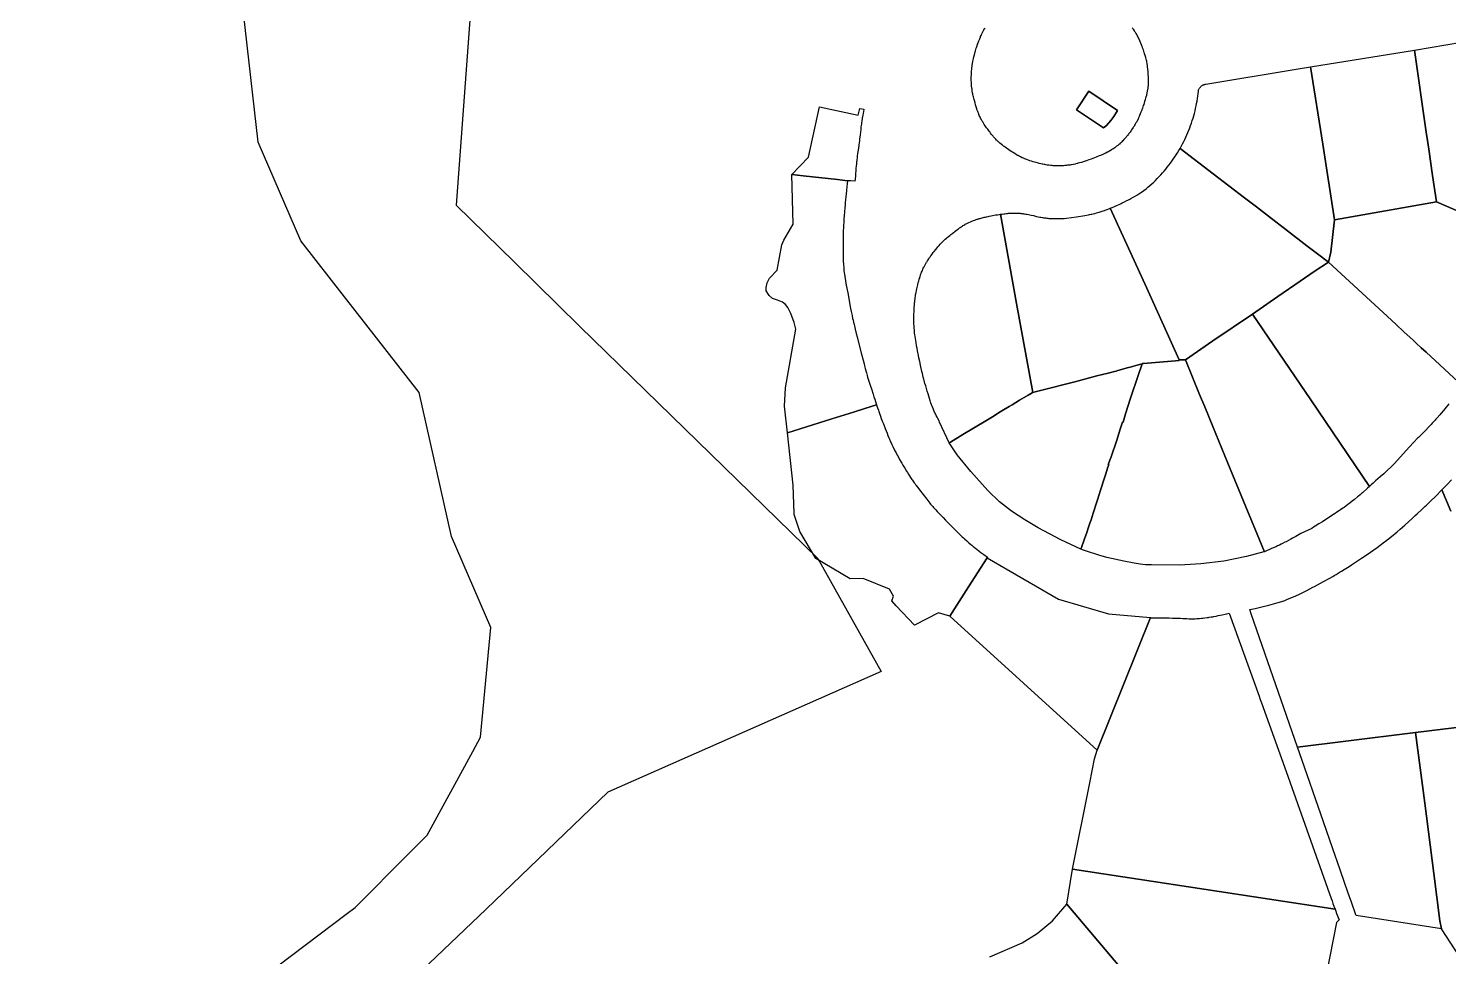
# Model space of a CAD drawing. Header units: metres. Extents: x 3 to 1005126, y 39 to 4383651.
# Drawn here: x 478073.8 to 478348, y 4364709.8 to 4364889 of the extents above; entities that cross this region are included whole.
import ezdxf

# ---------------------------------------------------------------- set-up
doc = ezdxf.new("R2010")
doc.units = ezdxf.units.M
doc.header["$MEASUREMENT"] = 0
doc.layers.add('TM_Llucmajor', color=7, linetype='Continuous')

msp = doc.modelspace()

# ---------------------------------------------------------------- linework, layer by layer
at = {"layer": 'TM_Llucmajor', "linetype": 'Continuous', "flags": 128}
for points in [[(478159.1, 4364891.55), (478156.38, 4364854.89), (478167.66, 4364843.86), (478180.31, 4364831.49), (478208.1, 4364804.34), (478226.21, 4364786.65), (478238.43, 4364764.85), (478185.68, 4364741.55), (478162.17, 4364718.93), (478125.14, 4364683.59), (478088.1, 4364648.26), (478086.51, 4364630.39), (478084.17, 4364604.15), (478080.89, 4364567.42), (478077.01, 4364523.94), (478075.13, 4364514.51), (478073.84, 4364508.03)], [(478108.79, 4364698.05), (478135.17, 4364717.98), (478136.9, 4364719.29), (478147.29, 4364729.7), (478150.8, 4364733.21), (478159.61, 4364749.37), (478161.13, 4364752.16), (478163.11, 4364773.33), (478155.53, 4364790.88), (478149.25, 4364818.69), (478134.85, 4364837.2), (478126.42, 4364848.03), (478118.19, 4364867.09), (478115.34, 4364892.02)], [(478286.9, 4364889.16), (478287.02, 4364888.99), (478287.11, 4364888.86), (478287.28, 4364888.59), (478287.4, 4364888.41), (478287.54, 4364888.17), (478287.61, 4364888.06), (478287.77, 4364887.76), (478287.93, 4364887.47), (478288.22, 4364886.89), (478288.29, 4364886.72), (478288.44, 4364886.37), (478288.51, 4364886.22), (478288.63, 4364885.94), (478288.76, 4364885.58), (478288.85, 4364885.34), (478288.9, 4364885.21), (478289, 4364884.93), (478289.11, 4364884.59), (478289.17, 4364884.42), (478289.24, 4364884.2), (478289.35, 4364883.84), (478289.45, 4364883.48), (478289.49, 4364883.33), (478289.55, 4364883.09), (478289.58, 4364882.94), (478289.63, 4364882.76), (478289.68, 4364882.53), (478289.72, 4364882.27), (478289.75, 4364882.11), (478289.77, 4364882.01), (478289.8, 4364881.76), (478289.82, 4364881.57), (478289.86, 4364881.24), (478289.91, 4364880.64), (478289.92, 4364880.32), (478289.93, 4364880.14), (478289.96, 4364879.68), (478289.97, 4364879.47), (478289.99, 4364878.79), (478289.99, 4364878.67), (478289.98, 4364878.43), (478289.98, 4364878.2), (478289.96, 4364877.96), (478289.94, 4364877.76), (478289.92, 4364877.6), (478289.91, 4364877.51), (478289.89, 4364877.36), (478289.86, 4364877.21), (478289.82, 4364876.91), (478289.75, 4364876.62), (478289.71, 4364876.4), (478289.69, 4364876.3), (478289.63, 4364876.06), (478289.55, 4364875.78), (478289.5, 4364875.6), (478289.4, 4364875.26), (478289.29, 4364874.89), (478289.12, 4364874.35), (478289.04, 4364874.13), (478288.86, 4364873.63), (478288.67, 4364873.12), (478288.59, 4364872.87), (478288.46, 4364872.53), (478288.33, 4364872.2), (478288.26, 4364872.04), (478288.14, 4364871.78), (478288.1, 4364871.69), (478288.03, 4364871.54), (478287.77, 4364871.02), (478287.68, 4364870.86), (478287.63, 4364870.77), (478287.48, 4364870.52), (478287.37, 4364870.33), (478287.32, 4364870.23), (478287.18, 4364870.02), (478287.11, 4364869.91), (478286.79, 4364869.44), (478286.7, 4364869.31), (478286.49, 4364869.02), (478286.27, 4364868.72), (478286.16, 4364868.59), (478285.98, 4364868.37), (478285.81, 4364868.15), (478285.72, 4364868.04), (478285.55, 4364867.85), (478285.45, 4364867.74), (478285.31, 4364867.59), (478285.09, 4364867.35), (478285.03, 4364867.29), (478284.9, 4364867.15), (478284.69, 4364866.94), (478284.58, 4364866.84), (478284.43, 4364866.7), (478284.34, 4364866.63), (478284.11, 4364866.44), (478283.9, 4364866.27), (478283.82, 4364866.2), (478283.63, 4364866.06), (478283.52, 4364865.98), (478283.35, 4364865.86), (478283.18, 4364865.74), (478283.09, 4364865.69), (478282.9, 4364865.56), (478282.64, 4364865.41), (478282.57, 4364865.37), (478282.36, 4364865.26), (478282.18, 4364865.15), (478282.09, 4364865.1), (478281.82, 4364864.97), (478281.63, 4364864.88), (478281.5, 4364864.82), (478281.24, 4364864.71), (478280.81, 4364864.52), (478280.54, 4364864.41), (478279.96, 4364864.17), (478279.31, 4364863.92), (478279, 4364863.79), (478278.52, 4364863.62), (478278.19, 4364863.5), (478278.05, 4364863.45), (478277.82, 4364863.38), (478277.46, 4364863.26), (478277.32, 4364863.21), (478277.11, 4364863.15), (478276.74, 4364863.05), (478276.47, 4364862.98), (478276.37, 4364862.95), (478276.21, 4364862.92), (478275.88, 4364862.84), (478275.6, 4364862.78), (478275.5, 4364862.75), (478275.2, 4364862.71), (478275.06, 4364862.68), (478274.85, 4364862.65), (478274.53, 4364862.6), (478274.44, 4364862.59), (478274.21, 4364862.57), (478273.87, 4364862.53), (478273.64, 4364862.51), (478273.52, 4364862.51), (478273.35, 4364862.5), (478273.09, 4364862.49), (478272.67, 4364862.49), (478272.37, 4364862.49), (478272.25, 4364862.49), (478272.07, 4364862.5), (478271.79, 4364862.51), (478271.66, 4364862.52), (478271.44, 4364862.54), (478271.14, 4364862.57), (478270.84, 4364862.61), (478270.64, 4364862.63), (478270.52, 4364862.65), (478270.26, 4364862.7), (478270.02, 4364862.74), (478269.9, 4364862.76), (478269.65, 4364862.81), (478269.53, 4364862.83), (478269.25, 4364862.9), (478268.97, 4364862.96), (478268.82, 4364863), (478268.39, 4364863.12), (478268.03, 4364863.22), (478267.81, 4364863.28), (478267.48, 4364863.38), (478267.17, 4364863.48), (478267.03, 4364863.53), (478266.7, 4364863.65), (478266.55, 4364863.7), (478266.32, 4364863.79), (478266.02, 4364863.91), (478265.89, 4364863.96), (478265.69, 4364864.06), (478265.35, 4364864.23), (478265.1, 4364864.35), (478264.91, 4364864.46), (478264.79, 4364864.52), (478264.6, 4364864.62), (478264.44, 4364864.72), (478264.1, 4364864.92), (478263.77, 4364865.14), (478263.53, 4364865.29), (478263.11, 4364865.57), (478262.8, 4364865.79), (478262.62, 4364865.92), (478262.4, 4364866.07), (478262.19, 4364866.23), (478262.08, 4364866.31), (478261.85, 4364866.49), (478261.69, 4364866.61), (478261.6, 4364866.69), (478261.37, 4364866.88), (478261.28, 4364866.95), (478261.02, 4364867.19), (478260.92, 4364867.28), (478260.82, 4364867.38), (478260.71, 4364867.48), (478260.56, 4364867.64), (478260.46, 4364867.75), (478260.27, 4364867.96), (478260.13, 4364868.12), (478260.04, 4364868.23), (478259.83, 4364868.48), (478259.75, 4364868.57), (478259.58, 4364868.8), (478259.39, 4364869.04), (478259.28, 4364869.2), (478259.01, 4364869.55), (478258.79, 4364869.86), (478258.68, 4364870.01), (478258.53, 4364870.24), (478258.35, 4364870.5), (478258.27, 4364870.63), (478258.13, 4364870.84), (478258.06, 4364870.96), (478257.94, 4364871.15), (478257.81, 4364871.39), (478257.74, 4364871.52), (478257.74, 4364871.52), (478257.65, 4364871.68), (478257.56, 4364871.86), (478257.53, 4364871.93), (478257.48, 4364872.03), (478257.39, 4364872.23), (478257.32, 4364872.39), (478257.27, 4364872.52), (478257.15, 4364872.81), (478257.08, 4364872.99), (478257.04, 4364873.1), (478256.94, 4364873.39), (478256.9, 4364873.52), (478256.73, 4364874.09), (478256.67, 4364874.28), (478256.57, 4364874.66), (478256.45, 4364875.08), (478256.4, 4364875.28), (478256.33, 4364875.54), (478256.26, 4364875.84), (478256.22, 4364876.01), (478256.16, 4364876.26), (478256.13, 4364876.42), (478256.09, 4364876.62), (478256.04, 4364876.93), (478256.01, 4364877.06), (478255.98, 4364877.28), (478255.95, 4364877.48), (478255.94, 4364877.55), (478255.91, 4364877.86), (478255.89, 4364878.04), (478255.88, 4364878.16), (478255.87, 4364878.4), (478255.86, 4364878.54), (478255.86, 4364878.67), (478255.85, 4364878.93), (478255.85, 4364879.71), (478255.87, 4364880.04), (478255.88, 4364880.39), (478255.89, 4364880.53), (478255.9, 4364880.77), (478255.93, 4364881.16), (478255.96, 4364881.52), (478255.98, 4364881.68), (478256.02, 4364882.03), (478256.05, 4364882.21), (478256.09, 4364882.46), (478256.12, 4364882.6), (478256.19, 4364882.96), (478256.24, 4364883.19), (478256.33, 4364883.57), (478256.43, 4364883.96), (478256.58, 4364884.5), (478256.64, 4364884.69), (478256.72, 4364884.97), (478256.8, 4364885.2), (478256.85, 4364885.35), (478256.96, 4364885.67), (478257, 4364885.82), (478257.11, 4364886.1), (478257.23, 4364886.42), (478257.3, 4364886.63), (478257.46, 4364887.02), (478257.59, 4364887.33), (478257.64, 4364887.47), (478257.72, 4364887.66), (478257.81, 4364887.86), (478258.06, 4364888.36), (478258.15, 4364888.52), (478258.2, 4364888.61), (478258.28, 4364888.74), (478258.41, 4364888.94), (478258.51, 4364889.1)], [(478350.74, 4364819.93), (478347.19, 4364823.21), (478343.64, 4364826.48), (478342.68, 4364827.37), (478341.73, 4364828.25), (478341.39, 4364828.56), (478341.05, 4364828.87), (478339.41, 4364830.39), (478337.76, 4364831.91), (478331.27, 4364837.89), (478324.78, 4364843.88), (478325.25, 4364845.85), (478325.95, 4364852.09), (478335.79, 4364853.81), (478345.63, 4364855.53), (478365.77, 4364846.8)], [(478348.02, 4364816.51), (478347.81, 4364816.25), (478347.49, 4364815.86), (478347, 4364815.27), (478346.51, 4364814.7), (478346.27, 4364814.41), (478345.77, 4364813.84), (478345.52, 4364813.56), (478345.36, 4364813.39), (478345.14, 4364813.15), (478344.82, 4364812.8), (478344.6, 4364812.57), (478344.17, 4364812.1), (478343.5, 4364811.41), (478342.14, 4364810.01), (478342, 4364809.87), (478341.29, 4364809.12), (478340.36, 4364808.15), (478337.54, 4364805), (478335.45, 4364803.03), (478334.79, 4364802.44), (478333.89, 4364801.64), (478333.43, 4364801.23), (478333.06, 4364800.89), (478332.72, 4364800.59), (478332.72, 4364800.59), (478321.37, 4364817.28), (478310.11, 4364833.82), (478315.02, 4364837.24), (478319.3, 4364840.24), (478322.04, 4364842.06), (478324.78, 4364843.88), (478331.27, 4364837.89), (478337.76, 4364831.91), (478339.41, 4364830.39), (478341.05, 4364828.87), (478341.39, 4364828.56), (478341.73, 4364828.25), (478342.68, 4364827.37), (478343.64, 4364826.48), (478347.19, 4364823.21), (478350.74, 4364819.93)], [(478348.43, 4364795.82), (478347.58, 4364797.82), (478346.69, 4364799.91), (478347.27, 4364800.51), (478347.27, 4364800.51), (478347.7, 4364800.97), (478348.55, 4364801.86)], [(478364.28, 4364755.83), (478341.6, 4364753.03), (478328.11, 4364751.4), (478318.83, 4364750.25), (478318.83, 4364750.25), (478310.46, 4364774.28), (478309.86, 4364776), (478309.59, 4364776.79), (478310.61, 4364777), (478311.95, 4364777.33), (478313.26, 4364777.67), (478314.16, 4364777.91), (478315.07, 4364778.17), (478315.76, 4364778.38), (478316.35, 4364778.58), (478316.75, 4364778.73), (478317.2, 4364778.91), (478318.34, 4364779.4), (478318.47, 4364779.47), (478319.18, 4364779.8), (478319.84, 4364780.12), (478320.6, 4364780.5), (478321.78, 4364781.1), (478322.12, 4364781.27), (478323.25, 4364781.87), (478323.84, 4364782.19), (478325.03, 4364782.85), (478325.62, 4364783.19), (478325.91, 4364783.37), (478326.29, 4364783.59), (478327.05, 4364784.06), (478327.29, 4364784.22), (478327.79, 4364784.53), (478328.76, 4364785.15), (478329.24, 4364785.47), (478331.14, 4364786.7), (478331.68, 4364787.06), (478332.9, 4364787.89), (478334.17, 4364788.79), (478334.74, 4364789.21), (478335.59, 4364789.86), (478335.81, 4364790.02), (478336.95, 4364790.92), (478338.06, 4364791.84), (478338.62, 4364792.32), (478339.54, 4364793.13), (478341.02, 4364794.48), (478341.51, 4364794.94), (478341.88, 4364795.28), (478341.98, 4364795.37), (478342.74, 4364796.09), (478343.17, 4364796.49), (478343.39, 4364796.69), (478343.71, 4364796.99), (478344.13, 4364797.39), (478344.42, 4364797.66), (478344.55, 4364797.79), (478345.42, 4364798.62), (478346.69, 4364799.91), (478347.58, 4364797.82), (478348.43, 4364795.82)], [(478350.09, 4364709.81), (478346.58, 4364715.17), (478346.58, 4364715.17), (478346.28, 4364716.67), (478345.1, 4364725.86), (478343.37, 4364739.44), (478341.6, 4364753.03), (478364.28, 4364755.83)], [(478259.44, 4364709.75), (478265.65, 4364712.42), (478268.54, 4364714.23), (478271.53, 4364716.69), (478274.28, 4364719.93), (478295.37, 4364694.93)]]:
    msp.add_lwpolyline(points, dxfattribs=at)
for points in [[(478343.67, 4364869.02), (478341.39, 4364884.83), (478359.51, 4364887.9), (478360.62, 4364888), (478361, 4364887.97), (478361.36, 4364887.87), (478361.69, 4364887.69), (478361.98, 4364887.44), (478362.21, 4364887.14), (478362.37, 4364886.8), (478362.59, 4364885.29), (478366.98, 4364850.67), (478366.52, 4364848.84), (478365.77, 4364846.8), (478345.63, 4364855.53), (478344.89, 4364860.62), (478344.15, 4364865.71), (478343.91, 4364867.36), (478343.67, 4364869.02)], [(478325.95, 4364852.09), (478323.68, 4364866.65), (478321.34, 4364881.61), (478341.39, 4364884.83), (478343.67, 4364869.02), (478343.91, 4364867.36), (478344.15, 4364865.71), (478344.89, 4364860.62), (478345.63, 4364855.53), (478335.79, 4364853.81), (478325.95, 4364852.09)], [(478320.61, 4364847.07), (478316.9, 4364849.92), (478313.19, 4364852.77), (478310.87, 4364854.55), (478308.55, 4364856.33), (478302.52, 4364860.96), (478296.14, 4364865.86), (478296.62, 4364866.73), (478296.84, 4364867.18), (478297.05, 4364867.6), (478297.26, 4364868.04), (478297.46, 4364868.49), (478297.84, 4364869.39), (478298.01, 4364869.86), (478298.17, 4364870.3), (478298.34, 4364870.75), (478298.49, 4364871.23), (478298.64, 4364871.69), (478298.78, 4364872.16), (478298.9, 4364872.63), (478299.03, 4364873.11), (478299.14, 4364873.59), (478299.24, 4364874.05), (478299.33, 4364874.52), (478299.43, 4364875.01), (478299.5, 4364875.5), (478299.58, 4364875.97), (478299.64, 4364876.45), (478299.68, 4364876.78), (478299.69, 4364876.94), (478299.71, 4364877.1), (478299.73, 4364877.17), (478299.77, 4364877.27), (478299.82, 4364877.36), (478299.87, 4364877.46), (478299.93, 4364877.54), (478299.99, 4364877.63), (478300.06, 4364877.71), (478300.14, 4364877.79), (478300.22, 4364877.87), (478300.31, 4364877.94), (478300.4, 4364878), (478300.5, 4364878.06), (478300.59, 4364878.11), (478300.7, 4364878.15), (478300.8, 4364878.19), (478300.9, 4364878.23), (478301.01, 4364878.25), (478301.11, 4364878.27), (478318.52, 4364881.16), (478321.34, 4364881.61), (478323.68, 4364866.65), (478325.95, 4364852.09), (478325.25, 4364845.85), (478324.78, 4364843.88), (478322.7, 4364845.48), (478320.61, 4364847.07)], [(478284.07, 4364873.17), (478278.55, 4364876.89), (478276.13, 4364873.3), (478281.38, 4364869.81), (478281.91, 4364870.31), (478282.77, 4364871.26), (478283.35, 4364872.03), (478284.07, 4364873.17)], [(478281.38, 4364869.81), (478276.13, 4364873.3), (478278.55, 4364876.89), (478284.07, 4364873.17), (478283.35, 4364872.03), (478282.77, 4364871.26), (478281.91, 4364870.31), (478281.38, 4364869.81)], [(478223.39, 4364860.59), (478221.23, 4364860.83), (478224.43, 4364864.18), (478226.54, 4364873.9), (478234.02, 4364872.29), (478234.3, 4364873.59), (478235.11, 4364873.42), (478235.01, 4364872.89), (478234.96, 4364872.64), (478234.89, 4364872.26), (478234.79, 4364871.69), (478234.7, 4364871.11), (478234.66, 4364870.83), (478234.62, 4364870.56), (478234.55, 4364870.04), (478234.49, 4364869.51), (478234.37, 4364868.46), (478234.29, 4364867.67), (478234.24, 4364867.28), (478234.2, 4364867.01), (478234.13, 4364866.47), (478234.06, 4364865.93), (478233.95, 4364865.22), (478233.9, 4364864.86), (478233.83, 4364864.33), (478233.79, 4364864.06), (478233.74, 4364863.65), (478233.69, 4364863.23), (478233.66, 4364862.95), (478233.61, 4364862.39), (478233.58, 4364862.11), (478233.53, 4364861.54), (478233.49, 4364860.98), (478233.46, 4364860.6), (478233.41, 4364859.85), (478233.37, 4364859.53), (478232.59, 4364859.58), (478231.96, 4364859.62), (478230, 4364859.83), (478223.39, 4364860.59)], [(478296.13, 4364825.02), (478295.99, 4364825.02), (478289.4, 4364839.6), (478282.62, 4364854.29), (478283.01, 4364854.45), (478283.38, 4364854.6), (478283.6, 4364854.71), (478284.06, 4364854.9), (478284.36, 4364855.05), (478284.75, 4364855.23), (478284.95, 4364855.32), (478285.4, 4364855.54), (478285.84, 4364855.77), (478286.06, 4364855.88), (478286.42, 4364856.07), (478286.66, 4364856.2), (478287.09, 4364856.44), (478287.33, 4364856.57), (478287.78, 4364856.85), (478288.21, 4364857.11), (478288.5, 4364857.29), (478288.72, 4364857.42), (478289.16, 4364857.72), (478289.58, 4364858.06), (478289.95, 4364858.37), (478290.33, 4364858.69), (478290.69, 4364859.02), (478291.05, 4364859.36), (478291.39, 4364859.69), (478291.75, 4364860.05), (478292.41, 4364860.75), (478292.74, 4364861.11), (478293.06, 4364861.49), (478293.38, 4364861.86), (478293.67, 4364862.23), (478293.98, 4364862.61), (478294.28, 4364863.02), (478294.84, 4364863.8), (478295.12, 4364864.21), (478295.38, 4364864.62), (478295.65, 4364865.03), (478295.9, 4364865.46), (478296.14, 4364865.86), (478302.52, 4364860.96), (478308.55, 4364856.33), (478310.87, 4364854.55), (478313.19, 4364852.77), (478316.9, 4364849.92), (478320.61, 4364847.07), (478322.7, 4364845.48), (478324.78, 4364843.88), (478322.04, 4364842.06), (478319.3, 4364840.24), (478315.02, 4364837.24), (478310.11, 4364833.82), (478302.45, 4364828.68), (478297.16, 4364825.03), (478296.55, 4364825.02), (478296.13, 4364825.02)], [(478231.96, 4364859.62), (478231.89, 4364859.02), (478231.83, 4364858.51), (478231.75, 4364857.75), (478231.67, 4364857), (478231.63, 4364856.61), (478231.56, 4364855.86), (478231.52, 4364855.47), (478231.47, 4364854.89), (478231.43, 4364854.45), (478231.36, 4364853.56), (478231.31, 4364852.88), (478231.26, 4364852.21), (478231.24, 4364851.88), (478231.22, 4364851.6), (478231.17, 4364851), (478231.15, 4364850.56), (478231.12, 4364849.91), (478231.1, 4364849.44), (478231.1, 4364849.22), (478231.09, 4364848.91), (478231.08, 4364848.59), (478231.08, 4364847.95), (478231.09, 4364847.54), (478231.1, 4364846.76), (478231.1, 4364846.15), (478231.11, 4364845.83), (478231.11, 4364845.21), (478231.12, 4364844.74), (478231.13, 4364844.25), (478231.14, 4364844.01), (478231.16, 4364843.54), (478231.17, 4364843.28), (478231.21, 4364842.9), (478231.24, 4364842.52), (478231.27, 4364842.29), (478231.32, 4364841.85), (478231.35, 4364841.6), (478231.42, 4364841.13), (478231.5, 4364840.67), (478231.55, 4364840.38), (478231.65, 4364839.78), (478231.87, 4364838.54), (478231.98, 4364837.99), (478232.18, 4364836.9), (478232.33, 4364836.06), (478232.55, 4364834.96), (478232.66, 4364834.39), (478232.83, 4364833.57), (478232.94, 4364833), (478233.01, 4364832.72), (478233.1, 4364832.29), (478233.21, 4364831.86), (478233.27, 4364831.57), (478233.41, 4364830.96), (478233.64, 4364830.09), (478233.79, 4364829.5), (478234.09, 4364828.36), (478234.66, 4364826.11), (478234.95, 4364824.98), (478235.14, 4364824.27), (478235.23, 4364823.9), (478235.38, 4364823.35), (478235.6, 4364822.55), (478235.76, 4364821.98), (478235.84, 4364821.71), (478235.96, 4364821.32), (478236.07, 4364820.93), (478236.32, 4364820.15), (478236.57, 4364819.4), (478236.89, 4364818.4), (478237.06, 4364817.9), (478237.21, 4364817.44), (478237.51, 4364816.51), (478237.57, 4364816.32), (478235.27, 4364815.6), (478233.09, 4364814.92), (478228.92, 4364813.62), (478220.35, 4364810.95), (478219.81, 4364816.06), (478219.99, 4364819.63), (478221.95, 4364830.97), (478221.66, 4364832.23), (478221.03, 4364834), (478220.45, 4364835.13), (478219.97, 4364835.69), (478219.41, 4364836.14), (478218.45, 4364836.54), (478217.5, 4364836.87), (478216.82, 4364837.43), (478216.27, 4364838.35), (478216.24, 4364839), (478216.44, 4364839.89), (478216.92, 4364840.8), (478218.38, 4364842.33), (478219.3, 4364847.22), (478219.68, 4364848.14), (478221.44, 4364851.24), (478221.23, 4364860.83), (478223.39, 4364860.59), (478230, 4364859.83), (478231.96, 4364859.62)], [(478251.81, 4364809.16), (478251.54, 4364809), (478249.73, 4364812.98), (478249.61, 4364813.22), (478249.36, 4364813.69), (478249.25, 4364813.93), (478249.07, 4364814.28), (478248.93, 4364814.58), (478248.87, 4364814.72), (478248.77, 4364814.94), (478248.62, 4364815.27), (478248.48, 4364815.61), (478248.41, 4364815.77), (478248.27, 4364816.11), (478248.18, 4364816.32), (478248.1, 4364816.52), (478248.03, 4364816.72), (478247.99, 4364816.85), (478247.9, 4364817.13), (478247.77, 4364817.56), (478247.5, 4364818.46), (478247.35, 4364818.97), (478247.04, 4364819.99), (478246.89, 4364820.49), (478246.83, 4364820.74), (478246.74, 4364821.06), (478246.68, 4364821.28), (478246.57, 4364821.71), (478246.4, 4364822.36), (478246.3, 4364822.8), (478246.23, 4364823.09), (478246.1, 4364823.69), (478246.02, 4364824.03), (478245.88, 4364824.71), (478245.74, 4364825.39), (478245.65, 4364825.84), (478245.47, 4364826.75), (478245.37, 4364827.29), (478245.34, 4364827.45), (478245.28, 4364827.79), (478245.19, 4364828.3), (478245.11, 4364828.82), (478245.07, 4364829.07), (478244.99, 4364829.58), (478244.96, 4364829.83), (478244.91, 4364830.21), (478244.87, 4364830.6), (478244.85, 4364830.78), (478244.82, 4364831.16), (478244.81, 4364831.34), (478244.79, 4364831.62), (478244.77, 4364831.95), (478244.77, 4364832.15), (478244.76, 4364832.58), (478244.76, 4364833.02), (478244.76, 4364833.13), (478244.76, 4364833.3), (478244.77, 4364833.69), (478244.78, 4364833.88), (478244.79, 4364834.32), (478244.81, 4364834.54), (478244.82, 4364834.92), (478244.84, 4364835.17), (478244.86, 4364835.51), (478244.87, 4364835.67), (478244.88, 4364835.75), (478244.9, 4364836.04), (478244.92, 4364836.22), (478244.96, 4364836.59), (478244.98, 4364836.77), (478245.02, 4364837.04), (478245.06, 4364837.31), (478245.08, 4364837.49), (478245.15, 4364837.86), (478245.18, 4364838.03), (478245.25, 4364838.4), (478245.33, 4364838.77), (478245.38, 4364839.01), (478245.5, 4364839.5), (478245.62, 4364839.99), (478245.69, 4364840.23), (478245.79, 4364840.59), (478245.89, 4364840.95), (478245.95, 4364841.12), (478246.03, 4364841.35), (478246.06, 4364841.46), (478246.12, 4364841.62), (478246.22, 4364841.88), (478246.25, 4364841.97), (478246.33, 4364842.16), (478246.41, 4364842.35), (478246.46, 4364842.46), (478246.58, 4364842.72), (478246.67, 4364842.9), (478246.73, 4364843.01), (478246.86, 4364843.27), (478246.92, 4364843.38), (478247.06, 4364843.63), (478247.2, 4364843.87), (478247.3, 4364844.03), (478247.36, 4364844.13), (478247.5, 4364844.33), (478247.65, 4364844.56), (478247.74, 4364844.7), (478247.95, 4364845), (478248.05, 4364845.14), (478248.28, 4364845.43), (478248.5, 4364845.73), (478248.65, 4364845.92), (478248.97, 4364846.31), (478249.26, 4364846.67), (478249.41, 4364846.85), (478249.63, 4364847.11), (478249.86, 4364847.36), (478249.97, 4364847.48), (478250.21, 4364847.75), (478250.32, 4364847.86), (478250.49, 4364848.03), (478250.67, 4364848.19), (478250.79, 4364848.3), (478251.05, 4364848.53), (478251.17, 4364848.63), (478251.43, 4364848.85), (478251.71, 4364849.07), (478251.89, 4364849.22), (478252.27, 4364849.52), (478252.76, 4364849.89), (478253, 4364850.07), (478253.36, 4364850.34), (478253.59, 4364850.51), (478253.71, 4364850.59), (478253.89, 4364850.71), (478254.12, 4364850.87), (478254.23, 4364850.94), (478254.41, 4364851.05), (478254.59, 4364851.15), (478254.67, 4364851.2), (478254.87, 4364851.31), (478255, 4364851.37), (478255.08, 4364851.42), (478255.26, 4364851.5), (478255.39, 4364851.56), (478255.67, 4364851.69), (478255.95, 4364851.81), (478256.14, 4364851.88), (478256.25, 4364851.93), (478256.51, 4364852.02), (478256.79, 4364852.11), (478256.97, 4364852.17), (478257.09, 4364852.21), (478257.35, 4364852.29), (478257.53, 4364852.34), (478257.92, 4364852.45), (478258.31, 4364852.55), (478258.58, 4364852.61), (478258.75, 4364852.65), (478259.12, 4364852.73), (478259.31, 4364852.77), (478259.7, 4364852.85), (478259.96, 4364852.9), (478260.49, 4364853), (478260.88, 4364853.06), (478261.28, 4364853.12), (478261.45, 4364853.15), (478264.58, 4364835.93), (478267.71, 4364818.73), (478267.71, 4364818.71), (478267.62, 4364818.68), (478266.79, 4364818.19), (478265.17, 4364817.22), (478263.74, 4364816.37), (478263.15, 4364816.01), (478261.74, 4364815.15), (478261.44, 4364814.97), (478259.93, 4364814.05), (478258.66, 4364813.28), (478254.19, 4364810.59), (478251.81, 4364809.16)], [(478295.99, 4364825.02), (478295.99, 4364824.88), (478295.23, 4364824.82), (478289.08, 4364824.33), (478288.85, 4364824.31), (478288.83, 4364824.24), (478287.62, 4364823.91), (478286.75, 4364823.67), (478285.96, 4364823.46), (478284.84, 4364823.15), (478284.15, 4364822.96), (478283.82, 4364822.87), (478283.51, 4364822.79), (478282.24, 4364822.47), (478280.06, 4364821.92), (478278.67, 4364821.54), (478276.53, 4364820.97), (478276.07, 4364820.84), (478274.05, 4364820.32), (478270.98, 4364819.54), (478268.18, 4364818.83), (478267.71, 4364818.71), (478267.71, 4364818.73), (478264.58, 4364835.93), (478261.45, 4364853.15), (478261.77, 4364853.19), (478262.13, 4364853.23), (478262.31, 4364853.25), (478262.58, 4364853.28), (478262.85, 4364853.31), (478262.98, 4364853.32), (478263.25, 4364853.34), (478263.38, 4364853.34), (478263.58, 4364853.35), (478263.84, 4364853.36), (478263.97, 4364853.36), (478264.16, 4364853.37), (478264.45, 4364853.36), (478264.72, 4364853.35), (478264.9, 4364853.34), (478265.01, 4364853.34), (478265.25, 4364853.32), (478265.43, 4364853.3), (478265.54, 4364853.29), (478265.79, 4364853.26), (478265.9, 4364853.25), (478266.14, 4364853.21), (478266.38, 4364853.17), (478266.54, 4364853.15), (478266.86, 4364853.09), (478267.17, 4364853.02), (478267.39, 4364852.97), (478267.83, 4364852.87), (478268.44, 4364852.73), (478268.75, 4364852.66), (478269.07, 4364852.6), (478269.25, 4364852.56), (478269.57, 4364852.51), (478269.75, 4364852.48), (478270, 4364852.44), (478270.14, 4364852.42), (478270.39, 4364852.39), (478270.64, 4364852.37), (478270.82, 4364852.35), (478271.15, 4364852.33), (478271.4, 4364852.32), (478271.57, 4364852.31), (478271.91, 4364852.3), (478272.08, 4364852.3), (478272.4, 4364852.3), (478272.73, 4364852.31), (478272.94, 4364852.31), (478273.36, 4364852.33), (478273.74, 4364852.35), (478274.2, 4364852.37), (478276.13, 4364852.63), (478277.75, 4364852.88), (478278.45, 4364853.05), (478278.66, 4364853.09), (478278.96, 4364853.14), (478279.13, 4364853.18), (478279.34, 4364853.23), (478279.67, 4364853.31), (478280.04, 4364853.41), (478280.3, 4364853.48), (478280.51, 4364853.54), (478281.09, 4364853.72), (478281.28, 4364853.79), (478281.53, 4364853.88), (478281.71, 4364853.94), (478282.07, 4364854.08), (478282.39, 4364854.2), (478282.62, 4364854.29), (478289.4, 4364839.6), (478295.99, 4364825.02)], [(478302.45, 4364828.68), (478310.11, 4364833.82), (478321.37, 4364817.28), (478332.72, 4364800.59), (478332.31, 4364800.22), (478331.36, 4364799.37), (478331.18, 4364799.21), (478330.9, 4364798.96), (478330.61, 4364798.72), (478330.42, 4364798.56), (478329.79, 4364798.05), (478329.39, 4364797.73), (478328.98, 4364797.41), (478328.69, 4364797.2), (478328.52, 4364797.06), (478328.15, 4364796.8), (478327.79, 4364796.54), (478327.57, 4364796.37), (478327.13, 4364796.06), (478326.9, 4364795.91), (478326.42, 4364795.59), (478326.1, 4364795.37), (478325.95, 4364795.27), (478325.64, 4364795.07), (478325.01, 4364794.65), (478324.08, 4364794.05), (478323.63, 4364793.76), (478322.94, 4364793.33), (478322.24, 4364792.9), (478321.9, 4364792.69), (478321.55, 4364792.48), (478319.47, 4364791.46), (478319.14, 4364791.27), (478318.48, 4364790.91), (478317.85, 4364790.57), (478317.55, 4364790.4), (478317.08, 4364790.15), (478316.61, 4364789.91), (478316.38, 4364789.79), (478315.91, 4364789.55), (478315.67, 4364789.44), (478315.32, 4364789.27), (478314.95, 4364789.09), (478314.77, 4364789.01), (478314.5, 4364788.88), (478314.09, 4364788.7), (478313.68, 4364788.53), (478312.41, 4364787.98), (478312.38, 4364788.05), (478311, 4364791.36), (478308.82, 4364796.65), (478305.36, 4364805.07), (478304.19, 4364807.92), (478302.44, 4364812.18), (478300.9, 4364815.93), (478299.92, 4364818.33), (478297.16, 4364825.03), (478302.45, 4364828.68)], [(478251.81, 4364809.16), (478254.19, 4364810.59), (478258.66, 4364813.28), (478259.93, 4364814.05), (478261.44, 4364814.97), (478261.74, 4364815.15), (478263.15, 4364816.01), (478263.74, 4364816.37), (478265.17, 4364817.22), (478266.79, 4364818.19), (478267.62, 4364818.68), (478267.71, 4364818.71), (478268.18, 4364818.83), (478270.98, 4364819.54), (478274.05, 4364820.32), (478276.07, 4364820.84), (478276.5, 4364820.96), (478276.53, 4364820.97), (478278.67, 4364821.54), (478280.06, 4364821.92), (478282.24, 4364822.47), (478283.51, 4364822.79), (478283.82, 4364822.87), (478284.15, 4364822.96), (478284.84, 4364823.15), (478285.96, 4364823.46), (478286.75, 4364823.67), (478287.62, 4364823.91), (478288.83, 4364824.24), (478288.04, 4364822.01), (478286.6, 4364817.65), (478285.64, 4364814.59), (478285.15, 4364812.99), (478285.06, 4364813), (478284.61, 4364811.64), (478283.92, 4364809.51), (478282.81, 4364806.3), (478282.29, 4364804.82), (478282.38, 4364804.8), (478282.15, 4364804.1), (478281.8, 4364802.99), (478281.55, 4364802.23), (478280.81, 4364799.89), (478280.49, 4364798.86), (478280.27, 4364798.18), (478280.08, 4364797.62), (478279.36, 4364795.4), (478278.95, 4364794.16), (478278.73, 4364793.48), (478278.4, 4364792.52), (478278.12, 4364791.71), (478277.69, 4364790.45), (478277.06, 4364788.61), (478277.01, 4364788.45), (478273.11, 4364790.25), (478268.75, 4364792.58), (478266.16, 4364794.14), (478263.59, 4364795.78), (478261.27, 4364797.63), (478259.03, 4364799.82), (478255.74, 4364803.44), (478253.13, 4364806.71), (478251.54, 4364809), (478251.81, 4364809.16)], [(478295.23, 4364824.82), (478295.99, 4364824.88), (478295.99, 4364825.02), (478296.13, 4364825.02), (478296.55, 4364825.02), (478297.16, 4364825.03), (478299.92, 4364818.33), (478300.9, 4364815.93), (478302.44, 4364812.18), (478304.19, 4364807.92), (478305.36, 4364805.07), (478308.82, 4364796.65), (478311, 4364791.36), (478312.38, 4364788.05), (478312.41, 4364787.98), (478312.31, 4364787.94), (478308.98, 4364787.02), (478304.56, 4364786.16), (478300.15, 4364785.63), (478296.06, 4364785.37), (478290.64, 4364785.41), (478289.47, 4364785.45), (478288.45, 4364785.55), (478287.26, 4364785.78), (478285.27, 4364786.14), (478282.01, 4364786.85), (478280.46, 4364787.3), (478278.1, 4364788.05), (478277.31, 4364788.31), (478277.01, 4364788.45), (478277.06, 4364788.61), (478277.69, 4364790.45), (478278.12, 4364791.71), (478278.4, 4364792.52), (478278.73, 4364793.48), (478278.95, 4364794.16), (478279.36, 4364795.4), (478280.08, 4364797.62), (478280.27, 4364798.18), (478280.49, 4364798.86), (478280.81, 4364799.89), (478281.55, 4364802.23), (478281.8, 4364802.99), (478282.15, 4364804.1), (478282.38, 4364804.8), (478282.29, 4364804.82), (478282.81, 4364806.3), (478283.92, 4364809.51), (478284.61, 4364811.64), (478285.06, 4364813), (478285.15, 4364812.99), (478285.64, 4364814.59), (478286.6, 4364817.65), (478288.04, 4364822.01), (478288.83, 4364824.24), (478288.85, 4364824.31), (478289.08, 4364824.33), (478295.23, 4364824.82)], [(478221.65, 4364795.37), (478221.43, 4364800.82), (478220.35, 4364810.95), (478228.92, 4364813.62), (478233.09, 4364814.92), (478235.27, 4364815.6), (478237.57, 4364816.32), (478237.73, 4364815.78), (478237.9, 4364815.29), (478237.98, 4364815.06), (478238.11, 4364814.69), (478238.23, 4364814.36), (478238.31, 4364814.15), (478238.46, 4364813.71), (478238.72, 4364813.07), (478238.88, 4364812.65), (478239.22, 4364811.79), (478239.58, 4364810.88), (478239.76, 4364810.41), (478239.95, 4364809.95), (478240.05, 4364809.71), (478240.27, 4364809.22), (478240.37, 4364809), (478240.52, 4364808.65), (478240.68, 4364808.32), (478240.78, 4364808.11), (478240.99, 4364807.67), (478241.11, 4364807.44), (478241.33, 4364807.04), (478241.55, 4364806.61), (478241.71, 4364806.33), (478242.01, 4364805.79), (478242.3, 4364805.29), (478242.43, 4364805.05), (478242.65, 4364804.66), (478242.99, 4364804.09), (478243.33, 4364803.53), (478243.51, 4364803.24), (478243.79, 4364802.81), (478243.93, 4364802.6), (478244.13, 4364802.28), (478244.37, 4364801.93), (478244.48, 4364801.78), (478244.69, 4364801.47), (478244.82, 4364801.29), (478244.98, 4364801.07), (478245.15, 4364800.84), (478245.51, 4364800.37), (478245.86, 4364799.92), (478246.55, 4364799.05), (478247.26, 4364798.12), (478247.63, 4364797.63), (478247.87, 4364797.34), (478248, 4364797.17), (478248.23, 4364796.92), (478248.41, 4364796.7), (478248.55, 4364796.53), (478248.84, 4364796.21), (478248.98, 4364796.05), (478249.28, 4364795.73), (478249.56, 4364795.42), (478249.61, 4364795.37), (478249.76, 4364795.22), (478250.15, 4364794.81), (478250.4, 4364794.56), (478250.88, 4364794.07), (478251.37, 4364793.58), (478252.34, 4364792.6), (478253.21, 4364791.72), (478253.66, 4364791.28), (478253.96, 4364790.99), (478254.11, 4364790.84), (478254.34, 4364790.63), (478254.56, 4364790.43), (478254.96, 4364790.07), (478255.36, 4364789.72), (478255.74, 4364789.38), (478255.94, 4364789.23), (478256.21, 4364789.01), (478256.37, 4364788.88), (478256.69, 4364788.61), (478256.91, 4364788.44), (478257.37, 4364788.08), (478257.71, 4364787.82), (478258.06, 4364787.55), (478258.24, 4364787.42), (478258.97, 4364786.92), (478258.89, 4364786.81), (478255.31, 4364781.16), (478251.72, 4364775.51), (478249.49, 4364776.17), (478244.86, 4364773.82), (478241.37, 4364777.55), (478240.52, 4364778.47), (478240.81, 4364779.37), (478240.03, 4364780.73), (478234.99, 4364782.83), (478232.44, 4364782.74), (478225.85, 4364786.64), (478222.73, 4364791.88), (478221.66, 4364795.15), (478221.65, 4364795.37)], [(478280.11, 4364749.66), (478251.72, 4364775.51), (478255.31, 4364781.16), (478258.89, 4364786.81), (478272.66, 4364778.83), (478282.34, 4364775.98), (478290.45, 4364775.24), (478280.11, 4364749.66)], [(478326.05, 4364718.93), (478275.36, 4364726.65), (478278.71, 4364743.33), (478279.6, 4364747.96), (478280.11, 4364749.66), (478290.45, 4364775.24), (478290.56, 4364775.23), (478290.81, 4364775.23), (478291.29, 4364775.21), (478291.76, 4364775.21), (478292.69, 4364775.2), (478293.39, 4364775.19), (478293.73, 4364775.19), (478294.05, 4364775.18), (478294.7, 4364775.16), (478295.35, 4364775.14), (478296.23, 4364775.11), (478296.67, 4364775.09), (478297.44, 4364775.05), (478297.84, 4364775.04), (478298.24, 4364775.03), (478298.45, 4364775.03), (478298.85, 4364775.03), (478299.06, 4364775.04), (478299.37, 4364775.05), (478299.69, 4364775.06), (478299.9, 4364775.08), (478300.31, 4364775.11), (478300.53, 4364775.14), (478300.93, 4364775.18), (478301.34, 4364775.24), (478301.61, 4364775.28), (478301.79, 4364775.31), (478302.15, 4364775.37), (478302.46, 4364775.43), (478302.67, 4364775.47), (478303.08, 4364775.55), (478303.48, 4364775.64), (478304.27, 4364775.81), (478304.85, 4364775.93), (478305.16, 4364775.99), (478305.65, 4364776.08), (478311.4, 4364760.1), (478311.63, 4364759.45), (478311.87, 4364758.79), (478316.63, 4364745.55), (478325.32, 4364721.01), (478325.48, 4364720.54), (478325.65, 4364720.06), (478325.85, 4364719.5), (478326.05, 4364718.93)], [(478346.58, 4364715.17), (478330.11, 4364717.72), (478330.09, 4364717.86), (478329.23, 4364720.3), (478328.55, 4364722.2), (478326.45, 4364728.22), (478326.17, 4364729.09), (478323.34, 4364737.28), (478319.67, 4364747.82), (478318.83, 4364750.25), (478328.11, 4364751.4), (478341.6, 4364753.03), (478343.37, 4364739.44), (478345.1, 4364725.86), (478346.28, 4364716.67), (478346.58, 4364715.17)], [(478295.37, 4364694.93), (478274.28, 4364719.93), (478275.36, 4364726.65), (478326.05, 4364718.93), (478326.2, 4364718.53), (478326.34, 4364718.12), (478326.87, 4364716.89), (478326.35, 4364716.36), (478323.1, 4364699.96), (478295.37, 4364694.93)]]:
    msp.add_lwpolyline(points, close=True, dxfattribs=at)

doc.saveas('drawing.dxf')
